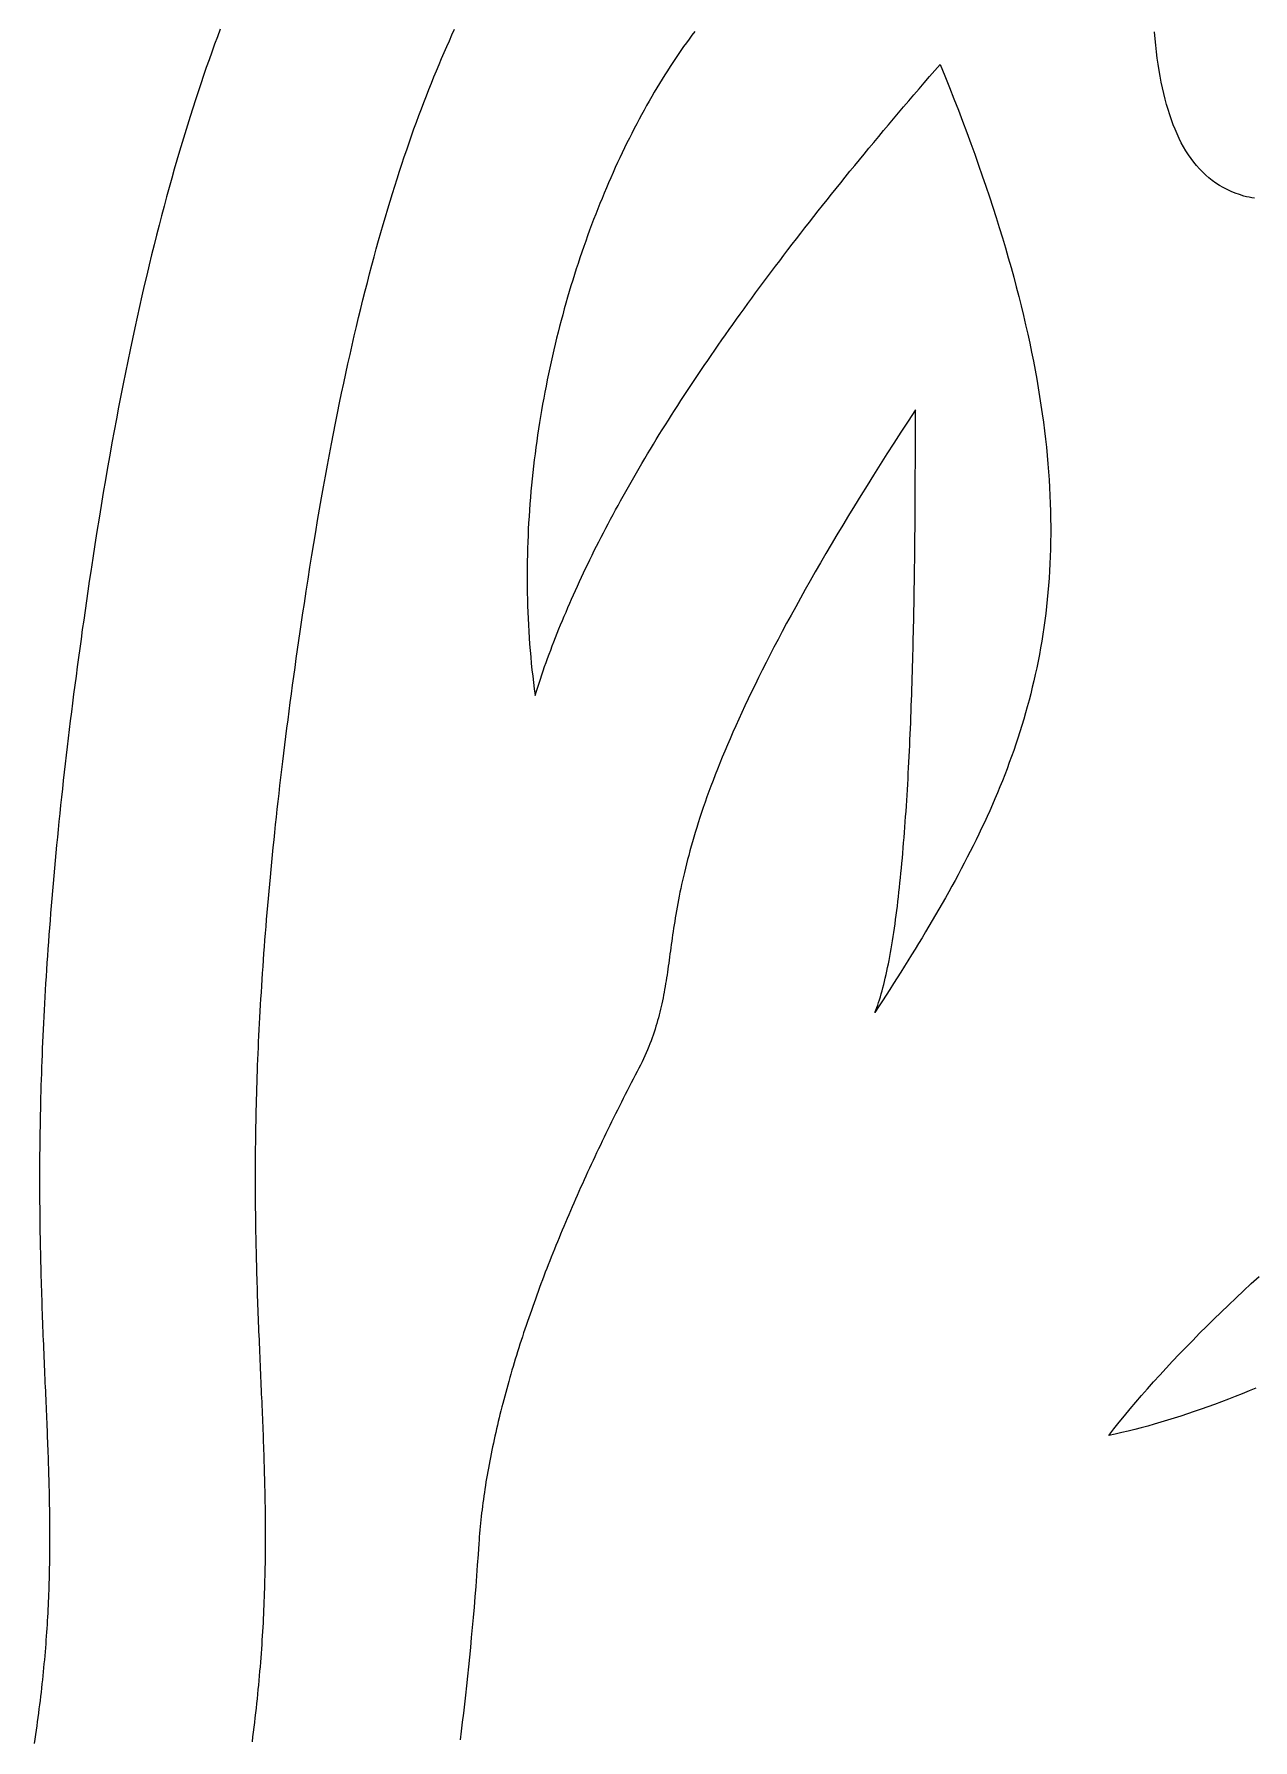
# Model space of a CAD drawing. Extents: x 5 to 105, y 2 to 136.
# Drawn here: x 16.05 to 23.48, y 98.69 to 109.09 of the extents above; entities that cross this region are included whole.
import ezdxf

# ---------------------------------------------------------------- set-up
doc = ezdxf.new("R2010")
doc.units = 0
doc.layers.get('0').update_dxf_attribs({"linetype": 'CONTINUOUS'})

msp = doc.modelspace()

# ---------------------------------------------------------------- linework, layer by layer
at = {"color": 7}
for points in [[(17.1852, 109.115, 0), (17.1681, 109.069, 0), (17.151, 109.023, 0), (17.134, 108.976, 0), (17.1172, 108.928, 0), (17.1003, 108.881, 0), (17.0836, 108.832, 0), (17.067, 108.783, 0), (17.0504, 108.734, 0), (17.0339, 108.684, 0), (17.0175, 108.633, 0), (17.0012, 108.582, 0), (16.985, 108.53, 0), (16.9688, 108.478, 0), (16.9528, 108.425, 0), (16.9368, 108.371, 0), (16.9209, 108.317, 0), (16.9051, 108.262, 0), (16.8893, 108.207, 0), (16.8737, 108.151, 0), (16.8582, 108.094, 0), (16.8427, 108.036, 0), (16.8273, 107.978, 0), (16.812, 107.92, 0), (16.7968, 107.86, 0), (16.7817, 107.8, 0), (16.7667, 107.739, 0), (16.7517, 107.678, 0), (16.7369, 107.616, 0), (16.7221, 107.553, 0), (16.7075, 107.489, 0), (16.6929, 107.425, 0), (16.6784, 107.36, 0), (16.664, 107.294, 0), (16.6497, 107.228, 0), (16.6355, 107.16, 0), (16.6214, 107.092, 0), (16.6074, 107.023, 0), (16.5935, 106.954, 0), (16.5796, 106.883, 0), (16.5659, 106.812, 0), (16.5523, 106.74, 0), (16.5387, 106.667, 0), (16.5253, 106.594, 0), (16.5119, 106.519, 0), (16.4987, 106.444, 0), (16.4855, 106.368, 0), (16.4725, 106.291, 0), (16.4595, 106.213, 0), (16.4467, 106.134, 0), (16.4339, 106.054, 0), (16.4213, 105.974, 0), (16.4087, 105.892, 0), (16.3962, 105.81, 0)], [(17.6975, 105.615, 0), (17.7088, 105.69, 0), (17.7202, 105.764, 0), (17.7316, 105.837, 0), (17.7431, 105.909, 0), (17.7547, 105.98, 0), (17.7664, 106.051, 0), (17.7781, 106.12, 0), (17.7899, 106.189, 0), (17.8018, 106.258, 0), (17.8137, 106.325, 0), (17.8258, 106.391, 0), (17.8379, 106.457, 0), (17.85, 106.522, 0), (17.8623, 106.587, 0), (17.8746, 106.65, 0), (17.8869, 106.713, 0), (17.8994, 106.775, 0), (17.9119, 106.837, 0), (17.9245, 106.897, 0), (17.9372, 106.957, 0), (17.9499, 107.016, 0), (17.9627, 107.075, 0), (17.9756, 107.133, 0), (17.9886, 107.19, 0), (18.0016, 107.247, 0), (18.0147, 107.303, 0), (18.0279, 107.358, 0), (18.0411, 107.412, 0), (18.0544, 107.466, 0), (18.0678, 107.52, 0), (18.0813, 107.572, 0), (18.0948, 107.624, 0), (18.1084, 107.676, 0), (18.1221, 107.727, 0), (18.1358, 107.777, 0), (18.1496, 107.827, 0), (18.1635, 107.876, 0), (18.1775, 107.924, 0), (18.1915, 107.972, 0), (18.2056, 108.02, 0), (18.2197, 108.067, 0), (18.234, 108.113, 0), (18.2483, 108.159, 0), (18.2627, 108.204, 0), (18.2771, 108.249, 0), (18.2916, 108.293, 0), (18.3062, 108.337, 0), (18.3209, 108.38, 0), (18.3356, 108.423, 0), (18.3504, 108.465, 0), (18.3653, 108.507, 0), (18.3802, 108.548, 0), (18.3952, 108.589, 0), (18.4103, 108.629, 0), (18.4255, 108.669, 0), (18.4407, 108.708, 0), (18.456, 108.748, 0), (18.4714, 108.786, 0), (18.4868, 108.824, 0), (18.5023, 108.862, 0), (18.5179, 108.9, 0), (18.5335, 108.937, 0), (18.5492, 108.973, 0), (18.565, 109.009, 0), (18.5808, 109.045, 0), (18.5968, 109.081, 0), (18.6128, 109.116, 0)], [(20.0756, 109.101, 0), (20.0586, 109.078, 0), (20.0417, 109.055, 0), (20.0249, 109.032, 0), (20.0082, 109.009, 0), (19.9915, 108.985, 0), (19.9749, 108.961, 0), (19.9584, 108.936, 0), (19.942, 108.912, 0), (19.9257, 108.887, 0), (19.9094, 108.861, 0), (19.8933, 108.836, 0), (19.8772, 108.81, 0), (19.8612, 108.784, 0), (19.8454, 108.758, 0), (19.8296, 108.731, 0), (19.8139, 108.704, 0), (19.7983, 108.677, 0), (19.7828, 108.65, 0), (19.7675, 108.622, 0), (19.7522, 108.594, 0), (19.7371, 108.566, 0), (19.722, 108.538, 0), (19.7071, 108.509, 0), (19.6923, 108.48, 0), (19.6776, 108.451, 0), (19.663, 108.422, 0), (19.6485, 108.392, 0), (19.6342, 108.362, 0), (19.62, 108.332, 0), (19.6059, 108.302, 0), (19.592, 108.272, 0), (19.5781, 108.241, 0), (19.5644, 108.21, 0), (19.5509, 108.179, 0), (19.5375, 108.148, 0), (19.5242, 108.116, 0), (19.5111, 108.084, 0), (19.4981, 108.052, 0), (19.4852, 108.02, 0), (19.4725, 107.988, 0), (19.46, 107.955, 0), (19.4476, 107.923, 0), (19.4353, 107.89, 0), (19.4232, 107.856, 0), (19.4113, 107.823, 0), (19.3995, 107.79, 0), (19.3879, 107.756, 0), (19.3764, 107.722, 0), (19.3651, 107.688, 0), (19.354, 107.654, 0), (19.3431, 107.62, 0), (19.3323, 107.585, 0), (19.3217, 107.551, 0), (19.3112, 107.516, 0), (19.301, 107.481, 0), (19.2909, 107.446, 0), (19.281, 107.411, 0), (19.2713, 107.375, 0), (19.2618, 107.34, 0), (19.2524, 107.304, 0), (19.2432, 107.268, 0), (19.2343, 107.232, 0), (19.2255, 107.196, 0), (19.2169, 107.16, 0), (19.2086, 107.124, 0), (19.2004, 107.087, 0), (19.1924, 107.051, 0), (19.1846, 107.014, 0), (19.177, 106.977, 0), (19.1697, 106.94, 0), (19.1625, 106.903, 0), (19.1556, 106.866, 0), (19.1488, 106.829, 0), (19.1423, 106.792, 0), (19.136, 106.754, 0), (19.1299, 106.717, 0), (19.124, 106.679, 0), (19.1184, 106.641, 0), (19.113, 106.604, 0), (19.1078, 106.566, 0), (19.1028, 106.528, 0), (19.0981, 106.49, 0), (19.0936, 106.452, 0), (19.0893, 106.414, 0), (19.0853, 106.375, 0), (19.0815, 106.337, 0), (19.078, 106.299, 0), (19.0746, 106.26, 0), (19.0716, 106.222, 0), (19.0688, 106.183, 0), (19.0662, 106.145, 0), (19.0639, 106.106, 0), (19.0618, 106.067, 0), (19.06, 106.029, 0), (19.0584, 105.99, 0), (19.0571, 105.951, 0), (19.0561, 105.912, 0), (19.0553, 105.873, 0), (19.0548, 105.834, 0), (19.0546, 105.796, 0), (19.0546, 105.757, 0), (19.0549, 105.718, 0), (19.0555, 105.679, 0), (19.0563, 105.64, 0), (19.0574, 105.601, 0), (19.0588, 105.562, 0), (19.0605, 105.523, 0), (19.0624, 105.484, 0), (19.0647, 105.445, 0), (19.0672, 105.406, 0), (19.07, 105.367, 0), (19.0731, 105.328, 0), (19.0765, 105.289, 0), (19.0802, 105.25, 0), (19.0842, 105.211, 0), (19.0885, 105.172, 0), (19.0931, 105.133, 0), (19.098, 105.094, 0), (19.1032, 105.055, 0)], [(23.4216, 108.098, 0), (23.3948, 108.107, 0), (23.3687, 108.116, 0), (23.3435, 108.126, 0), (23.3191, 108.137, 0), (23.2954, 108.15, 0), (23.2725, 108.163, 0), (23.2504, 108.177, 0), (23.229, 108.193, 0), (23.2084, 108.209, 0), (23.1885, 108.226, 0), (23.1693, 108.245, 0), (23.1508, 108.264, 0), (23.133, 108.284, 0), (23.1159, 108.305, 0), (23.0995, 108.327, 0), (23.0837, 108.349, 0), (23.0685, 108.373, 0), (23.054, 108.398, 0), (23.0402, 108.423, 0), (23.0269, 108.449, 0), (23.0142, 108.477, 0), (23.0022, 108.505, 0), (22.9907, 108.533, 0), (22.9798, 108.563, 0), (22.9694, 108.593, 0), (22.9596, 108.625, 0), (22.9503, 108.657, 0), (22.9415, 108.689, 0), (22.9333, 108.723, 0), (22.9255, 108.757, 0), (22.9183, 108.792, 0), (22.9115, 108.828, 0), (22.9052, 108.864, 0), (22.8993, 108.902, 0), (22.8939, 108.939, 0), (22.8889, 108.978, 0), (22.8844, 109.017, 0), (22.8802, 109.057, 0), (22.8765, 109.098, 0)], [(19.1032, 105.055, 0), (19.111, 105.08, 0), (19.119, 105.105, 0), (19.1272, 105.129, 0), (19.1355, 105.154, 0), (19.144, 105.18, 0), (19.1527, 105.205, 0), (19.1615, 105.23, 0), (19.1705, 105.255, 0), (19.1797, 105.28, 0), (19.189, 105.306, 0), (19.1985, 105.331, 0), (19.2082, 105.357, 0), (19.218, 105.382, 0), (19.228, 105.408, 0), (19.2381, 105.434, 0), (19.2485, 105.46, 0), (19.2589, 105.485, 0), (19.2696, 105.511, 0), (19.2805, 105.537, 0), (19.2915, 105.563, 0), (19.3026, 105.59, 0), (19.314, 105.616, 0), (19.3255, 105.642, 0), (19.3372, 105.668, 0), (19.3491, 105.695, 0), (19.3611, 105.721, 0), (19.3733, 105.748, 0), (19.3857, 105.775, 0), (19.3983, 105.802, 0), (19.4111, 105.828, 0), (19.424, 105.855, 0), (19.4371, 105.882, 0), (19.4504, 105.909, 0), (19.4638, 105.937, 0), (19.4775, 105.964, 0), (19.4913, 105.991, 0), (19.5053, 106.019, 0), (19.5195, 106.046, 0), (19.5338, 106.074, 0), (19.5484, 106.101, 0), (19.5631, 106.129, 0), (19.578, 106.157, 0), (19.5931, 106.185, 0), (19.6083, 106.213, 0), (19.6238, 106.241, 0), (19.6395, 106.269, 0), (19.6553, 106.297, 0), (19.6713, 106.326, 0), (19.6875, 106.354, 0), (19.7039, 106.383, 0), (19.7205, 106.411, 0), (19.7372, 106.44, 0), (19.7542, 106.469, 0), (19.7713, 106.498, 0), (19.7887, 106.527, 0), (19.8062, 106.556, 0), (19.8239, 106.585, 0), (19.8418, 106.614, 0), (19.8599, 106.644, 0), (19.8782, 106.673, 0), (19.8967, 106.703, 0), (19.9153, 106.732, 0), (19.9342, 106.762, 0), (19.9533, 106.792, 0), (19.9725, 106.822, 0), (19.992, 106.852, 0), (20.0117, 106.882, 0), (20.0315, 106.913, 0), (20.0516, 106.943, 0), (20.0718, 106.973, 0), (20.0922, 107.004, 0), (20.1129, 107.035, 0), (20.1337, 107.065, 0), (20.1548, 107.096, 0), (20.176, 107.127, 0), (20.1975, 107.159, 0), (20.2191, 107.19, 0), (20.241, 107.221, 0), (20.263, 107.252, 0), (20.2853, 107.284, 0), (20.3077, 107.316, 0), (20.3304, 107.347, 0), (20.3533, 107.379, 0), (20.3763, 107.411, 0), (20.3996, 107.443, 0), (20.4231, 107.476, 0), (20.4468, 107.508, 0), (20.4707, 107.54, 0), (20.4948, 107.573, 0), (20.5191, 107.606, 0), (20.5437, 107.638, 0), (20.5684, 107.671, 0), (20.5934, 107.704, 0), (20.6185, 107.737, 0), (20.6439, 107.771, 0), (20.6695, 107.804, 0), (20.6953, 107.837, 0), (20.7213, 107.871, 0), (20.7475, 107.905, 0), (20.774, 107.939, 0), (20.8006, 107.973, 0), (20.8275, 108.007, 0), (20.8546, 108.041, 0), (20.8819, 108.075, 0), (20.9094, 108.11, 0), (20.9371, 108.144, 0), (20.9651, 108.179, 0), (20.9932, 108.214, 0), (21.0216, 108.249, 0), (21.0503, 108.284, 0), (21.0791, 108.319, 0), (21.1081, 108.354, 0), (21.1374, 108.39, 0), (21.1669, 108.425, 0), (21.1966, 108.461, 0), (21.2266, 108.497, 0), (21.2567, 108.533, 0), (21.2871, 108.569, 0), (21.3177, 108.605, 0), (21.3486, 108.642, 0), (21.3796, 108.678, 0), (21.4109, 108.715, 0), (21.4424, 108.752, 0), (21.4742, 108.789, 0), (21.5062, 108.826, 0), (21.5384, 108.863, 0), (21.5708, 108.9, 0)], [(21.5708, 108.9, 0), (21.5996, 108.83, 0), (21.6277, 108.76, 0), (21.6551, 108.69, 0), (21.6818, 108.622, 0), (21.7078, 108.554, 0), (21.7332, 108.486, 0), (21.7578, 108.419, 0), (21.7818, 108.353, 0), (21.8051, 108.287, 0), (21.8278, 108.222, 0), (21.8498, 108.158, 0), (21.8712, 108.094, 0), (21.8919, 108.031, 0), (21.912, 107.968, 0), (21.9314, 107.906, 0), (21.9502, 107.844, 0), (21.9683, 107.783, 0), (21.9859, 107.722, 0), (22.0028, 107.662, 0), (22.0191, 107.603, 0), (22.0348, 107.544, 0), (22.0499, 107.485, 0), (22.0643, 107.428, 0), (22.0782, 107.37, 0), (22.0915, 107.313, 0), (22.1042, 107.257, 0), (22.1163, 107.201, 0), (22.1279, 107.146, 0), (22.1388, 107.091, 0), (22.1492, 107.036, 0), (22.159, 106.982, 0), (22.1683, 106.929, 0), (22.177, 106.876, 0), (22.1852, 106.823, 0), (22.1928, 106.771, 0), (22.1999, 106.719, 0), (22.2064, 106.668, 0), (22.2124, 106.617, 0), (22.2179, 106.567, 0), (22.2228, 106.517, 0), (22.2273, 106.467, 0), (22.2312, 106.418, 0), (22.2346, 106.369, 0), (22.2375, 106.321, 0), (22.2399, 106.273, 0), (22.2418, 106.225, 0), (22.2432, 106.178, 0), (22.2441, 106.131, 0), (22.2446, 106.084, 0), (22.2445, 106.038, 0), (22.244, 105.993, 0), (22.2431, 105.947, 0), (22.2416, 105.902, 0), (22.2397, 105.857, 0), (22.2374, 105.813, 0), (22.2346, 105.769, 0), (22.2313, 105.725, 0), (22.2276, 105.682, 0), (22.2235, 105.639, 0), (22.219, 105.596, 0), (22.214, 105.553, 0), (22.2086, 105.511, 0), (22.2027, 105.469, 0), (22.1965, 105.427, 0), (22.1899, 105.386, 0), (22.1828, 105.345, 0), (22.1754, 105.304, 0), (22.1675, 105.264, 0), (22.1593, 105.223, 0), (22.1507, 105.183, 0), (22.1417, 105.143, 0), (22.1323, 105.104, 0), (22.1226, 105.064, 0), (22.1125, 105.025, 0), (22.102, 104.986, 0), (22.0912, 104.948, 0), (22.08, 104.909, 0), (22.0685, 104.871, 0), (22.0566, 104.833, 0), (22.0444, 104.795, 0), (22.0319, 104.757, 0), (22.019, 104.719, 0), (22.0058, 104.682, 0), (21.9923, 104.645, 0), (21.9784, 104.608, 0), (21.9643, 104.571, 0), (21.9498, 104.534, 0), (21.9351, 104.498, 0), (21.92, 104.461, 0), (21.9047, 104.425, 0), (21.889, 104.389, 0), (21.8731, 104.352, 0), (21.8569, 104.317, 0), (21.8405, 104.281, 0), (21.8237, 104.245, 0), (21.8067, 104.209, 0), (21.7894, 104.174, 0), (21.7719, 104.138, 0), (21.7541, 104.103, 0), (21.7361, 104.068, 0), (21.7179, 104.032, 0), (21.6994, 103.997, 0), (21.6806, 103.962, 0), (21.6617, 103.927, 0), (21.6425, 103.892, 0), (21.6231, 103.857, 0), (21.6035, 103.822, 0), (21.5836, 103.787, 0), (21.5636, 103.752, 0), (21.5434, 103.717, 0), (21.523, 103.683, 0), (21.5023, 103.648, 0), (21.4815, 103.613, 0), (21.4605, 103.578, 0), (21.4394, 103.543, 0), (21.418, 103.508, 0), (21.3965, 103.473, 0), (21.3749, 103.438, 0), (21.353, 103.404, 0), (21.3311, 103.369, 0), (21.3089, 103.334, 0), (21.2867, 103.298, 0), (21.2642, 103.263, 0), (21.2417, 103.228, 0), (21.219, 103.193, 0), (21.1962, 103.157, 0), (21.1733, 103.122, 0)], [(23.4865, 108.085, 0), (23.4698, 108.087, 0), (23.4534, 108.091, 0), (23.4373, 108.094, 0), (23.4216, 108.098, 0)], [(21.42, 106.796, 0), (21.3752, 106.727, 0), (21.3313, 106.659, 0), (21.2883, 106.593, 0), (21.2462, 106.527, 0), (21.2051, 106.462, 0), (21.1649, 106.398, 0), (21.1256, 106.335, 0), (21.0871, 106.273, 0), (21.0495, 106.211, 0), (21.0128, 106.151, 0), (20.977, 106.092, 0), (20.9419, 106.033, 0), (20.9077, 105.975, 0), (20.8744, 105.919, 0), (20.8418, 105.863, 0), (20.81, 105.808, 0), (20.7791, 105.753, 0), (20.7489, 105.7, 0), (20.7194, 105.647, 0), (20.6907, 105.595, 0), (20.6628, 105.544, 0), (20.6356, 105.494, 0), (20.6091, 105.445, 0), (20.5833, 105.396, 0), (20.5583, 105.348, 0), (20.5339, 105.301, 0), (20.5102, 105.255, 0), (20.4871, 105.209, 0), (20.4648, 105.164, 0), (20.443, 105.12, 0), (20.422, 105.076, 0), (20.4015, 105.034, 0), (20.3816, 104.992, 0), (20.3624, 104.95, 0), (20.3437, 104.909, 0), (20.3257, 104.869, 0), (20.3082, 104.83, 0), (20.2912, 104.791, 0), (20.2748, 104.753, 0), (20.259, 104.715, 0), (20.2437, 104.678, 0), (20.2289, 104.642, 0), (20.2146, 104.606, 0), (20.2008, 104.571, 0), (20.1875, 104.537, 0), (20.1746, 104.502, 0), (20.1623, 104.469, 0), (20.1503, 104.436, 0), (20.1389, 104.404, 0), (20.1278, 104.372, 0), (20.1172, 104.341, 0), (20.107, 104.31, 0), (20.0972, 104.279, 0), (20.0878, 104.25, 0), (20.0787, 104.22, 0), (20.07, 104.191, 0), (20.0617, 104.163, 0), (20.0538, 104.135, 0), (20.0461, 104.107, 0), (20.0388, 104.08, 0), (20.0318, 104.054, 0), (20.0251, 104.028, 0), (20.0187, 104.002, 0), (20.0126, 103.976, 0), (20.0067, 103.951, 0), (20.0012, 103.927, 0), (19.9958, 103.902, 0), (19.9907, 103.878, 0), (19.9859, 103.855, 0), (19.9812, 103.831, 0), (19.9767, 103.809, 0), (19.9725, 103.786, 0), (19.9684, 103.764, 0), (19.9645, 103.742, 0), (19.9608, 103.72, 0), (19.9572, 103.699, 0), (19.9538, 103.677, 0), (19.9505, 103.657, 0), (19.9473, 103.636, 0), (19.9442, 103.616, 0), (19.9413, 103.595, 0), (19.9384, 103.576, 0), (19.9356, 103.556, 0), (19.9328, 103.536, 0), (19.9302, 103.517, 0), (19.9275, 103.498, 0), (19.9249, 103.479, 0), (19.9223, 103.46, 0), (19.9198, 103.442, 0), (19.9172, 103.423, 0), (19.9146, 103.405, 0), (19.9121, 103.387, 0), (19.9094, 103.369, 0), (19.9068, 103.351, 0), (19.9041, 103.333, 0), (19.9013, 103.316, 0), (19.8984, 103.298, 0), (19.8955, 103.281, 0), (19.8925, 103.263, 0), (19.8894, 103.246, 0), (19.8861, 103.228, 0), (19.8827, 103.211, 0), (19.8792, 103.194, 0), (19.8756, 103.176, 0), (19.8718, 103.159, 0), (19.8678, 103.142, 0), (19.8636, 103.125, 0), (19.8592, 103.107, 0), (19.8547, 103.09, 0), (19.8499, 103.073, 0), (19.8449, 103.055, 0), (19.8397, 103.038, 0), (19.8342, 103.02, 0), (19.8285, 103.003, 0), (19.8225, 102.985, 0), (19.8162, 102.967, 0), (19.8097, 102.95, 0), (19.8028, 102.932, 0), (19.7957, 102.914, 0), (19.7882, 102.895, 0), (19.7803, 102.877, 0), (19.7722, 102.859, 0), (19.7637, 102.84, 0), (19.7548, 102.821, 0), (19.7456, 102.802, 0), (19.7359, 102.783, 0), (19.7259, 102.763, 0)], [(21.1733, 103.122, 0), (21.179, 103.137, 0), (21.1847, 103.152, 0), (21.1903, 103.167, 0), (21.1959, 103.184, 0), (21.2013, 103.2, 0), (21.2066, 103.218, 0), (21.2119, 103.235, 0), (21.217, 103.254, 0), (21.2221, 103.272, 0), (21.2271, 103.292, 0), (21.232, 103.312, 0), (21.2368, 103.332, 0), (21.2416, 103.353, 0), (21.2462, 103.374, 0), (21.2508, 103.396, 0), (21.2553, 103.418, 0), (21.2597, 103.44, 0), (21.264, 103.463, 0), (21.2683, 103.487, 0), (21.2725, 103.511, 0), (21.2766, 103.535, 0), (21.2806, 103.559, 0), (21.2845, 103.585, 0), (21.2884, 103.61, 0), (21.2922, 103.636, 0), (21.2959, 103.662, 0), (21.2996, 103.689, 0), (21.3031, 103.716, 0), (21.3066, 103.743, 0), (21.3101, 103.77, 0), (21.3134, 103.798, 0), (21.3167, 103.827, 0), (21.32, 103.855, 0), (21.3231, 103.884, 0), (21.3262, 103.913, 0), (21.3292, 103.943, 0), (21.3322, 103.972, 0), (21.3351, 104.002, 0), (21.3379, 104.033, 0), (21.3407, 104.063, 0), (21.3434, 104.094, 0), (21.346, 104.125, 0), (21.3486, 104.156, 0), (21.3511, 104.188, 0), (21.3536, 104.22, 0), (21.356, 104.252, 0), (21.3584, 104.284, 0), (21.3606, 104.316, 0), (21.3629, 104.348, 0), (21.365, 104.381, 0), (21.3671, 104.414, 0), (21.3692, 104.447, 0), (21.3712, 104.48, 0), (21.3732, 104.513, 0), (21.3751, 104.547, 0), (21.3769, 104.581, 0), (21.3787, 104.614, 0), (21.3805, 104.648, 0), (21.3822, 104.682, 0), (21.3838, 104.716, 0), (21.3854, 104.75, 0), (21.3869, 104.784, 0), (21.3885, 104.819, 0), (21.3899, 104.853, 0), (21.3913, 104.887, 0), (21.3927, 104.922, 0), (21.394, 104.956, 0), (21.3953, 104.991, 0), (21.3965, 105.025, 0), (21.3977, 105.06, 0), (21.3989, 105.094, 0), (21.4, 105.129, 0), (21.4011, 105.163, 0), (21.4021, 105.198, 0), (21.4031, 105.232, 0), (21.4041, 105.267, 0), (21.405, 105.301, 0), (21.4059, 105.336, 0), (21.4067, 105.37, 0), (21.4075, 105.404, 0), (21.4083, 105.439, 0), (21.4091, 105.473, 0), (21.4098, 105.507, 0), (21.4105, 105.541, 0), (21.4111, 105.575, 0), (21.4117, 105.608, 0), (21.4123, 105.642, 0), (21.4129, 105.675, 0), (21.4134, 105.709, 0), (21.4139, 105.742, 0), (21.4144, 105.775, 0), (21.4149, 105.808, 0), (21.4153, 105.841, 0), (21.4157, 105.873, 0), (21.4161, 105.906, 0), (21.4164, 105.938, 0), (21.4168, 105.97, 0), (21.4171, 106.001, 0), (21.4174, 106.033, 0), (21.4177, 106.064, 0), (21.4179, 106.095, 0), (21.4182, 106.126, 0), (21.4184, 106.157, 0), (21.4186, 106.187, 0), (21.4188, 106.217, 0), (21.4189, 106.247, 0), (21.4191, 106.277, 0), (21.4192, 106.306, 0), (21.4193, 106.335, 0), (21.4194, 106.363, 0), (21.4195, 106.392, 0), (21.4196, 106.42, 0), (21.4197, 106.448, 0), (21.4198, 106.475, 0), (21.4198, 106.502, 0), (21.4199, 106.529, 0), (21.4199, 106.555, 0), (21.4199, 106.581, 0), (21.42, 106.606, 0), (21.42, 106.631, 0), (21.42, 106.656, 0), (21.42, 106.681, 0), (21.42, 106.705, 0), (21.42, 106.728, 0), (21.42, 106.751, 0), (21.42, 106.774, 0), (21.42, 106.796, 0)], [(16.3962, 105.81, 0), (16.3873, 105.75, 0), (16.3785, 105.69, 0), (16.3698, 105.631, 0), (16.3613, 105.572, 0), (16.353, 105.514, 0), (16.3448, 105.456, 0), (16.3368, 105.398, 0), (16.329, 105.341, 0), (16.3212, 105.285, 0), (16.3137, 105.229, 0), (16.3063, 105.173, 0), (16.299, 105.118, 0), (16.2919, 105.063, 0), (16.285, 105.008, 0), (16.2782, 104.954, 0), (16.2715, 104.9, 0), (16.265, 104.847, 0), (16.2586, 104.794, 0), (16.2524, 104.742, 0), (16.2463, 104.69, 0), (16.2403, 104.638, 0), (16.2345, 104.587, 0), (16.2288, 104.536, 0), (16.2232, 104.485, 0), (16.2178, 104.435, 0), (16.2125, 104.385, 0), (16.2073, 104.336, 0), (16.2023, 104.287, 0), (16.1974, 104.238, 0), (16.1926, 104.19, 0), (16.1879, 104.142, 0), (16.1834, 104.095, 0), (16.179, 104.048, 0), (16.1747, 104.001, 0), (16.1705, 103.955, 0), (16.1665, 103.908, 0), (16.1625, 103.863, 0), (16.1587, 103.817, 0), (16.155, 103.772, 0), (16.1514, 103.728, 0), (16.1479, 103.683, 0), (16.1445, 103.639, 0), (16.1412, 103.596, 0), (16.1381, 103.552, 0), (16.135, 103.509, 0), (16.1321, 103.467, 0), (16.1292, 103.424, 0), (16.1265, 103.382, 0), (16.1238, 103.341, 0), (16.1213, 103.299, 0), (16.1188, 103.258, 0), (16.1165, 103.217, 0), (16.1142, 103.177, 0), (16.1121, 103.137, 0), (16.11, 103.097, 0), (16.108, 103.057, 0), (16.1061, 103.018, 0), (16.1043, 102.979, 0), (16.1026, 102.941, 0), (16.101, 102.902, 0), (16.0995, 102.864, 0), (16.098, 102.826, 0), (16.0966, 102.789, 0), (16.0953, 102.751, 0), (16.0941, 102.714, 0), (16.093, 102.678, 0), (16.0919, 102.641, 0), (16.0909, 102.605, 0), (16.09, 102.569, 0), (16.0892, 102.534, 0), (16.0884, 102.498, 0), (16.0877, 102.463, 0), (16.0871, 102.428, 0), (16.0865, 102.393, 0), (16.086, 102.359, 0), (16.0856, 102.325, 0), (16.0852, 102.291, 0), (16.0849, 102.257, 0), (16.0847, 102.224, 0), (16.0845, 102.191, 0), (16.0844, 102.158, 0), (16.0843, 102.125, 0), (16.0843, 102.092, 0), (16.0843, 102.06, 0), (16.0844, 102.028, 0), (16.0846, 101.996, 0), (16.0848, 101.964, 0), (16.085, 101.933, 0), (16.0853, 101.902, 0), (16.0857, 101.871, 0), (16.086, 101.84, 0), (16.0865, 101.809, 0), (16.0869, 101.779, 0), (16.0874, 101.748, 0), (16.088, 101.718, 0), (16.0886, 101.688, 0), (16.0892, 101.659, 0), (16.0899, 101.629, 0), (16.0906, 101.6, 0), (16.0913, 101.571, 0), (16.092, 101.542, 0), (16.0928, 101.513, 0), (16.0937, 101.484, 0), (16.0945, 101.456, 0), (16.0954, 101.428, 0), (16.0963, 101.399, 0), (16.0972, 101.371, 0), (16.0981, 101.343, 0), (16.0991, 101.316, 0), (16.1001, 101.288, 0), (16.1011, 101.261, 0), (16.1021, 101.234, 0), (16.1031, 101.206, 0), (16.1042, 101.179, 0), (16.1052, 101.153, 0), (16.1063, 101.126, 0), (16.1074, 101.099, 0), (16.1085, 101.073, 0), (16.1096, 101.046, 0), (16.1107, 101.02, 0), (16.1118, 100.994, 0), (16.1129, 100.968, 0), (16.114, 100.942, 0), (16.1152, 100.916, 0), (16.1163, 100.891, 0), (16.1174, 100.865, 0), (16.1185, 100.84, 0)], [(17.4331, 100.898, 0), (17.432, 100.923, 0), (17.4309, 100.949, 0), (17.4298, 100.974, 0), (17.4287, 101, 0), (17.4276, 101.025, 0), (17.4265, 101.051, 0), (17.4254, 101.077, 0), (17.4243, 101.102, 0), (17.4232, 101.128, 0), (17.4221, 101.154, 0), (17.421, 101.18, 0), (17.42, 101.206, 0), (17.4189, 101.233, 0), (17.4179, 101.259, 0), (17.4169, 101.285, 0), (17.4159, 101.312, 0), (17.4149, 101.339, 0), (17.414, 101.365, 0), (17.413, 101.392, 0), (17.4121, 101.419, 0), (17.4112, 101.446, 0), (17.4103, 101.474, 0), (17.4095, 101.501, 0), (17.4087, 101.528, 0), (17.4079, 101.556, 0), (17.4071, 101.584, 0), (17.4064, 101.611, 0), (17.4057, 101.639, 0), (17.405, 101.668, 0), (17.4044, 101.696, 0), (17.4038, 101.724, 0), (17.4032, 101.753, 0), (17.4027, 101.781, 0), (17.4022, 101.81, 0), (17.4017, 101.839, 0), (17.4013, 101.869, 0), (17.401, 101.898, 0), (17.4006, 101.927, 0), (17.4004, 101.957, 0), (17.4001, 101.987, 0), (17.4, 102.017, 0), (17.3998, 102.047, 0), (17.3997, 102.078, 0), (17.3997, 102.108, 0), (17.3997, 102.139, 0), (17.3998, 102.17, 0), (17.3999, 102.201, 0), (17.4001, 102.233, 0), (17.4003, 102.264, 0), (17.4006, 102.296, 0), (17.401, 102.328, 0), (17.4014, 102.36, 0), (17.4019, 102.393, 0), (17.4024, 102.426, 0), (17.403, 102.459, 0), (17.4037, 102.492, 0), (17.4045, 102.525, 0), (17.4053, 102.559, 0), (17.4062, 102.592, 0), (17.4071, 102.626, 0), (17.4081, 102.661, 0), (17.4092, 102.695, 0), (17.4104, 102.73, 0), (17.4117, 102.765, 0), (17.413, 102.8, 0), (17.4144, 102.836, 0), (17.4159, 102.872, 0), (17.4174, 102.908, 0), (17.4191, 102.944, 0), (17.4208, 102.981, 0), (17.4226, 103.018, 0), (17.4245, 103.055, 0), (17.4265, 103.092, 0), (17.4286, 103.13, 0), (17.4307, 103.168, 0), (17.433, 103.206, 0), (17.4354, 103.245, 0), (17.4378, 103.284, 0), (17.4403, 103.323, 0), (17.443, 103.362, 0), (17.4457, 103.402, 0), (17.4485, 103.442, 0), (17.4514, 103.483, 0), (17.4545, 103.523, 0), (17.4576, 103.564, 0), (17.4608, 103.606, 0), (17.4642, 103.647, 0), (17.4676, 103.689, 0), (17.4712, 103.732, 0), (17.4748, 103.774, 0), (17.4786, 103.817, 0), (17.4825, 103.861, 0), (17.4864, 103.904, 0), (17.4906, 103.948, 0), (17.4948, 103.993, 0), (17.4991, 104.038, 0), (17.5035, 104.083, 0), (17.5081, 104.128, 0), (17.5128, 104.174, 0), (17.5176, 104.22, 0), (17.5225, 104.267, 0), (17.5276, 104.313, 0), (17.5328, 104.361, 0), (17.5381, 104.408, 0), (17.5435, 104.456, 0), (17.5491, 104.505, 0), (17.5547, 104.554, 0), (17.5606, 104.603, 0), (17.5665, 104.652, 0), (17.5726, 104.702, 0), (17.5788, 104.753, 0), (17.5852, 104.804, 0), (17.5916, 104.855, 0), (17.5983, 104.906, 0), (17.605, 104.958, 0), (17.6119, 105.011, 0), (17.619, 105.064, 0), (17.6262, 105.117, 0), (17.6335, 105.17, 0), (17.641, 105.225, 0), (17.6486, 105.279, 0), (17.6564, 105.334, 0), (17.6643, 105.389, 0), (17.6724, 105.445, 0), (17.6806, 105.502, 0), (17.689, 105.558, 0), (17.6975, 105.615, 0)], [(19.7259, 102.763, 0), (19.7135, 102.74, 0), (19.7012, 102.716, 0), (19.689, 102.693, 0), (19.6768, 102.669, 0), (19.6647, 102.645, 0), (19.6526, 102.622, 0), (19.6405, 102.598, 0), (19.6286, 102.575, 0), (19.6166, 102.551, 0), (19.6048, 102.527, 0), (19.593, 102.504, 0), (19.5812, 102.48, 0), (19.5696, 102.456, 0), (19.5579, 102.433, 0), (19.5464, 102.409, 0), (19.5349, 102.385, 0), (19.5234, 102.362, 0), (19.512, 102.338, 0), (19.5007, 102.314, 0), (19.4894, 102.291, 0), (19.4783, 102.267, 0), (19.4671, 102.243, 0), (19.4561, 102.22, 0), (19.4451, 102.196, 0), (19.4341, 102.173, 0), (19.4232, 102.149, 0), (19.4124, 102.125, 0), (19.4017, 102.102, 0), (19.391, 102.078, 0), (19.3804, 102.055, 0), (19.3699, 102.031, 0), (19.3594, 102.007, 0), (19.349, 101.984, 0), (19.3387, 101.96, 0), (19.3285, 101.937, 0), (19.3183, 101.913, 0), (19.3082, 101.89, 0), (19.2981, 101.866, 0), (19.2882, 101.843, 0), (19.2783, 101.819, 0), (19.2684, 101.796, 0), (19.2587, 101.772, 0), (19.249, 101.749, 0), (19.2394, 101.725, 0), (19.2299, 101.702, 0), (19.2205, 101.679, 0), (19.2111, 101.655, 0), (19.2018, 101.632, 0), (19.1926, 101.608, 0), (19.1835, 101.585, 0), (19.1745, 101.562, 0), (19.1655, 101.539, 0), (19.1566, 101.515, 0), (19.1478, 101.492, 0), (19.1391, 101.469, 0), (19.1304, 101.446, 0), (19.1219, 101.422, 0), (19.1134, 101.399, 0), (19.105, 101.376, 0), (19.0967, 101.353, 0), (19.0885, 101.33, 0), (19.0803, 101.307, 0), (19.0723, 101.284, 0), (19.0643, 101.261, 0), (19.0564, 101.238, 0), (19.0486, 101.215, 0), (19.0409, 101.192, 0), (19.0333, 101.169, 0), (19.0258, 101.146, 0), (19.0184, 101.123, 0), (19.011, 101.1, 0), (19.0038, 101.078, 0), (18.9966, 101.055, 0), (18.9895, 101.032, 0), (18.9825, 101.01, 0), (18.9756, 100.987, 0), (18.9689, 100.964, 0), (18.9622, 100.942, 0), (18.9556, 100.919, 0), (18.949, 100.897, 0), (18.9426, 100.874, 0), (18.9363, 100.852, 0), (18.9301, 100.829, 0), (18.924, 100.807, 0), (18.9179, 100.784, 0), (18.912, 100.762, 0), (18.9062, 100.74, 0), (18.9005, 100.718, 0), (18.8948, 100.695, 0), (18.8893, 100.673, 0), (18.8839, 100.651, 0), (18.8785, 100.629, 0), (18.8733, 100.607, 0), (18.8682, 100.585, 0), (18.8632, 100.563, 0), (18.8583, 100.541, 0), (18.8535, 100.519, 0), (18.8488, 100.498, 0), (18.8442, 100.476, 0), (18.8397, 100.454, 0), (18.8353, 100.432, 0), (18.831, 100.411, 0), (18.8268, 100.389, 0), (18.8228, 100.368, 0), (18.8188, 100.346, 0), (18.815, 100.325, 0), (18.8112, 100.303, 0), (18.8076, 100.282, 0), (18.8041, 100.261, 0), (18.8007, 100.24, 0), (18.7974, 100.218, 0), (18.7942, 100.197, 0), (18.7911, 100.176, 0), (18.7882, 100.155, 0), (18.7854, 100.134, 0), (18.7826, 100.113, 0), (18.78, 100.092, 0), (18.7775, 100.072, 0), (18.7752, 100.051, 0), (18.7729, 100.03, 0), (18.7707, 100.009, 0), (18.7687, 99.9889, 0), (18.7668, 99.9683, 0), (18.765, 99.9479, 0), (18.7634, 99.9275, 0), (18.7618, 99.9071, 0), (18.7604, 99.8868, 0)], [(22.5991, 100.545, 0), (22.63, 100.584, 0), (22.6618, 100.625, 0), (22.6945, 100.665, 0), (22.7281, 100.706, 0), (22.7626, 100.747, 0), (22.798, 100.788, 0), (22.8342, 100.829, 0), (22.8712, 100.871, 0), (22.909, 100.912, 0), (22.9476, 100.954, 0), (22.987, 100.997, 0), (23.0271, 101.039, 0), (23.068, 101.081, 0), (23.1096, 101.124, 0), (23.1519, 101.167, 0), (23.1949, 101.21, 0), (23.2385, 101.253, 0), (23.2828, 101.296, 0), (23.3278, 101.339, 0), (23.3734, 101.383, 0), (23.4196, 101.426, 0), (23.4663, 101.47, 0), (23.5137, 101.514, 0)], [(16.1185, 100.84, 0), (16.1196, 100.815, 0), (16.1206, 100.791, 0), (16.1217, 100.767, 0), (16.1227, 100.743, 0), (16.1238, 100.719, 0), (16.1248, 100.695, 0), (16.1258, 100.671, 0), (16.1268, 100.648, 0), (16.1278, 100.624, 0), (16.1288, 100.6, 0), (16.1297, 100.577, 0), (16.1307, 100.554, 0), (16.1316, 100.53, 0), (16.1325, 100.507, 0), (16.1334, 100.484, 0), (16.1342, 100.461, 0), (16.1351, 100.438, 0), (16.1359, 100.415, 0), (16.1367, 100.392, 0), (16.1374, 100.369, 0), (16.1382, 100.346, 0), (16.1389, 100.323, 0), (16.1396, 100.301, 0), (16.1402, 100.278, 0), (16.1408, 100.255, 0), (16.1414, 100.233, 0), (16.142, 100.21, 0), (16.1425, 100.187, 0), (16.143, 100.165, 0), (16.1434, 100.142, 0), (16.1438, 100.12, 0), (16.1442, 100.097, 0), (16.1445, 100.075, 0), (16.1448, 100.052, 0), (16.145, 100.03, 0), (16.1452, 100.007, 0), (16.1454, 99.985, 0), (16.1455, 99.9625, 0), (16.1455, 99.9401, 0), (16.1455, 99.9176, 0), (16.1455, 99.8951, 0), (16.1454, 99.8726, 0), (16.1452, 99.8501, 0), (16.145, 99.8276, 0), (16.1448, 99.805, 0), (16.1445, 99.7825, 0), (16.1441, 99.7599, 0), (16.1437, 99.7372, 0), (16.1432, 99.7146, 0), (16.1427, 99.6919, 0), (16.1421, 99.6691, 0), (16.1414, 99.6464, 0), (16.1407, 99.6235, 0), (16.1399, 99.6007, 0), (16.139, 99.5778, 0), (16.1381, 99.5548, 0), (16.1371, 99.5317, 0), (16.1361, 99.5087, 0), (16.1349, 99.4855, 0), (16.1337, 99.4623, 0), (16.1325, 99.439, 0), (16.1311, 99.4156, 0), (16.1297, 99.3922, 0), (16.1282, 99.3687, 0), (16.1267, 99.3451, 0), (16.125, 99.3214, 0), (16.1233, 99.2977, 0), (16.1215, 99.2738, 0), (16.1196, 99.2499, 0), (16.1176, 99.2259, 0), (16.1156, 99.2017, 0), (16.1134, 99.1775, 0), (16.1112, 99.1532, 0), (16.1089, 99.1287, 0), (16.1065, 99.1042, 0), (16.104, 99.0795, 0), (16.1014, 99.0548, 0), (16.0988, 99.0299, 0), (16.096, 99.0049, 0), (16.0931, 98.9797, 0), (16.0902, 98.9545, 0), (16.0871, 98.9291, 0), (16.084, 98.9036, 0), (16.0808, 98.8779, 0), (16.0774, 98.8521, 0), (16.074, 98.8262, 0), (16.0705, 98.8001, 0), (16.0668, 98.7739, 0), (16.0631, 98.7475, 0), (16.0592, 98.721, 0), (16.0553, 98.6943, 0), (16.0512, 98.6674, 0)], [(17.3806, 98.6772, 0), (17.3845, 98.7069, 0), (17.3882, 98.7364, 0), (17.3919, 98.7658, 0), (17.3954, 98.7951, 0), (17.3988, 98.8242, 0), (17.4021, 98.8531, 0), (17.4053, 98.8819, 0), (17.4084, 98.9105, 0), (17.4114, 98.939, 0), (17.4143, 98.9673, 0), (17.4171, 98.9955, 0), (17.4197, 99.0236, 0), (17.4223, 99.0515, 0), (17.4248, 99.0793, 0), (17.4272, 99.107, 0), (17.4295, 99.1345, 0), (17.4317, 99.1619, 0), (17.4339, 99.1892, 0), (17.4359, 99.2164, 0), (17.4378, 99.2434, 0), (17.4397, 99.2704, 0), (17.4414, 99.2972, 0), (17.4431, 99.3239, 0), (17.4447, 99.3505, 0), (17.4462, 99.377, 0), (17.4476, 99.4035, 0), (17.449, 99.4298, 0), (17.4502, 99.456, 0), (17.4514, 99.4821, 0), (17.4526, 99.5081, 0), (17.4536, 99.534, 0), (17.4546, 99.5599, 0), (17.4555, 99.5856, 0), (17.4563, 99.6113, 0), (17.457, 99.6369, 0), (17.4577, 99.6625, 0), (17.4583, 99.6879, 0), (17.4589, 99.7133, 0), (17.4594, 99.7386, 0), (17.4598, 99.7638, 0), (17.4601, 99.789, 0), (17.4604, 99.8142, 0), (17.4607, 99.8392, 0), (17.4609, 99.8642, 0), (17.461, 99.8892, 0), (17.4611, 99.9141, 0), (17.4611, 99.9389, 0), (17.461, 99.9637, 0), (17.4609, 99.9885, 0), (17.4608, 100.013, 0), (17.4606, 100.038, 0), (17.4604, 100.063, 0), (17.4601, 100.087, 0), (17.4598, 100.112, 0), (17.4594, 100.136, 0), (17.459, 100.161, 0), (17.4585, 100.185, 0), (17.458, 100.21, 0), (17.4575, 100.234, 0), (17.4569, 100.259, 0), (17.4563, 100.283, 0), (17.4556, 100.308, 0), (17.455, 100.332, 0), (17.4543, 100.357, 0), (17.4535, 100.381, 0), (17.4527, 100.405, 0), (17.4519, 100.43, 0), (17.4511, 100.454, 0), (17.4503, 100.479, 0), (17.4494, 100.503, 0), (17.4485, 100.528, 0), (17.4476, 100.552, 0), (17.4466, 100.577, 0), (17.4457, 100.601, 0), (17.4447, 100.626, 0), (17.4437, 100.65, 0), (17.4427, 100.675, 0), (17.4417, 100.699, 0), (17.4406, 100.724, 0), (17.4396, 100.749, 0), (17.4385, 100.773, 0), (17.4374, 100.798, 0), (17.4364, 100.823, 0), (17.4353, 100.848, 0), (17.4342, 100.873, 0), (17.4331, 100.898, 0)], [(23.4951, 100.833, 0), (23.4527, 100.816, 0), (23.4106, 100.799, 0), (23.3685, 100.782, 0), (23.3266, 100.766, 0), (23.2848, 100.75, 0), (23.2432, 100.734, 0), (23.2017, 100.719, 0), (23.1604, 100.705, 0), (23.1192, 100.69, 0), (23.0782, 100.676, 0), (23.0374, 100.663, 0), (22.9967, 100.65, 0), (22.9561, 100.637, 0), (22.9158, 100.625, 0), (22.8755, 100.613, 0), (22.8355, 100.602, 0), (22.7957, 100.591, 0), (22.756, 100.581, 0), (22.7165, 100.571, 0), (22.6771, 100.562, 0), (22.638, 100.553, 0), (22.5991, 100.545, 0)], [(18.7604, 99.8868, 0), (18.7558, 99.8199, 0), (18.7511, 99.7537, 0), (18.7462, 99.6884, 0), (18.7413, 99.6239, 0), (18.7362, 99.5601, 0), (18.731, 99.4972, 0), (18.7256, 99.4349, 0), (18.7202, 99.3734, 0), (18.7146, 99.3127, 0), (18.709, 99.2526, 0), (18.7032, 99.1933, 0), (18.6973, 99.1346, 0), (18.6913, 99.0767, 0), (18.6852, 99.0193, 0), (18.679, 98.9627, 0), (18.6727, 98.9066, 0), (18.6663, 98.8512, 0), (18.6598, 98.7965, 0), (18.6532, 98.7423, 0), (18.6465, 98.6887, 0)]]:
    msp.add_polyline3d(points, dxfattribs=at)

doc.saveas('drawing.dxf')
